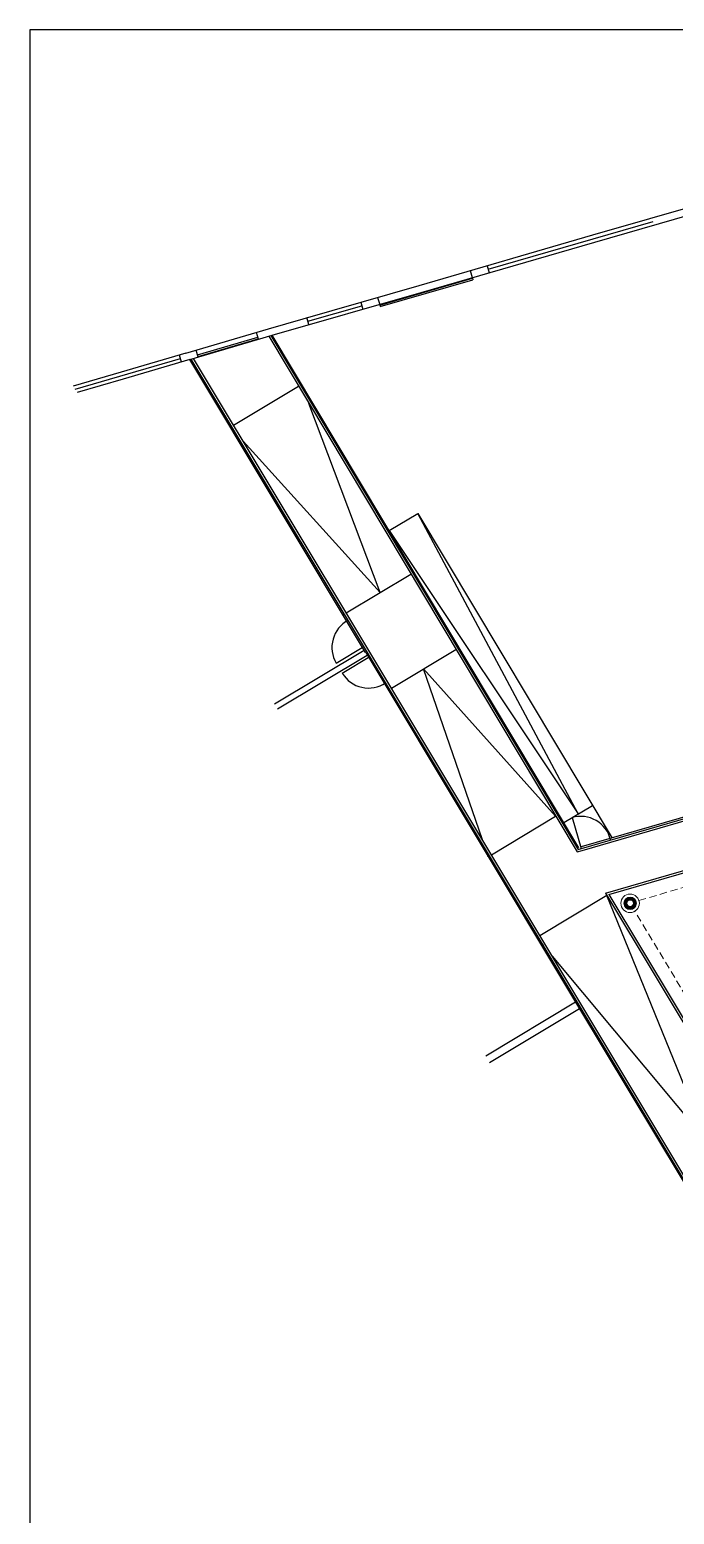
# Model space of a CAD drawing. Header units: millimetres. Extents: x 441156 to 441876, y 4514765 to 4515211.
# Drawn here: x 441480.1 to 441502.2, y 4514800.3 to 4514851.1 of the extents above; entities that cross this region are included whole.
import ezdxf

# ---------------------------------------------------------------- set-up
doc = ezdxf.new("R2010")
doc.units = ezdxf.units.MM
doc.linetypes.add('CONTINUA', pattern=[0])
doc.linetypes.add('HIDDEN', pattern=[0.375, 0.25, -0.125])
doc.layers.add('01_cartela', color=6, linetype='Continuous', plot=False)
doc.layers.add('01_piscinas', color=254, linetype='Continuous')
doc.layers.add('INGIN ELECTRICIDAD ALUMBRADO', color=120, linetype='HIDDEN')

msp = doc.modelspace()

# ---------------------------------------------------------------- hatches: boundary and pattern name
at = {"layer": 'INGIN ELECTRICIDAD ALUMBRADO', "linetype": 'CONTINUA', "lineweight": 13}
h = msp.add_hatch(color=86, dxfattribs=at)
h.dxf.hatch_style = 1
edge = h.paths.add_edge_path()
edge.add_arc((441500.66571899, 4514821.19732528), 0.11124836, 0, 360)
edge = h.paths.add_edge_path()
edge.add_arc((441500.66571899, 4514821.19732528), 0.21369962, 0, 180)
edge.add_arc((441500.66571899, 4514821.19732528), 0.21369962, 180, 360)

# ---------------------------------------------------------------- linework, layer by layer
at = {"layer": '01_cartela', "color": 3}
msp.add_lwpolyline([(441480.10047531, 4514851.1105368), (441480.10047531, 4514764.97044075), (441602.65242755, 4514764.97044075), (441602.65242755, 4514851.1105368)], close=True, dxfattribs=at)
at = {"layer": '01_piscinas'}
for p, q in [((441499.3888084, 4514844.08064281, 0.00000053), (441505.84452225, 4514845.94424937, 0.00000053)), ((441499.45832312, 4514843.84050174, 0.00000053), (441505.79376376, 4514845.66938836, 0.00000053)), ((441495.79944273, 4514842.90858427, 74.47325447), (441501.45965402, 4514844.54834112, 0.00000053)), ((441493.4358084, 4514842.3526428, 0.00000053), (441499.3888084, 4514844.08064281, 0.00000053)), ((441493.50515469, 4514842.11245283, 0.00000053), (441499.45832312, 4514843.84050174, 0.00000053)), ((441495.1883816, 4514842.86136892, 148.94650949), (441495.25807335, 4514842.62127922, 0.00000053)), ((441495.76459686, 4514843.02862912, 148.94650842), (441495.83428861, 4514842.78853942, 0.00000053)), ((441489.4728084, 4514841.2146428, 0.00000053), (441493.4358084, 4514842.3526428, 0.00000053)), ((441492.09520074, 4514841.67927284, 75.68889634), (441495.26495345, 4514842.59724443, 74.47325501)), ((441492.1091094, 4514841.6312463, 75.68889634), (441495.27886211, 4514842.54921788, 74.47325501)), ((441495.26495345, 4514842.59724443, 74.47325501), (441495.27886211, 4514842.54921788, 74.47325501)), ((441488.40932621, 4514840.64915411, 0.00000053), (441493.50515469, 4514842.11245283, 0.00000053)), ((441491.44139796, 4514841.77963609, 152.33282947), (441491.51267416, 4514841.53408791, 0.00000053)), ((441492.01809455, 4514841.94523809, 151.30411693), (441492.08888942, 4514841.70134811, 0.00000053)), ((441488.28016422, 4514840.8651241, 0.00000053), (441489.4728084, 4514841.2146428, 0.00000053)), ((441489.6640732, 4514841.01018071, 0.00000053), (441489.59376475, 4514841.25009052, 0.00000053)), ((441489.62900978, 4514841.12982578, -9.80022034), (441491.47691162, 4514841.65729071, 71.91419546)), ((441492.09520074, 4514841.67927284, 75.65205873), (441492.1091094, 4514841.6312463, 75.65205873)), ((441485.45259855, 4514840.03647204, 0.00000053), (441488.28016422, 4514840.86512411, 0.00000053)), ((441487.93521967, 4514840.50908789, 0.00000053), (441487.86641405, 4514840.74386966, 0.00000053)), ((441485.58560628, 4514839.81493699, 0.00000053), (441488.40932621, 4514840.64915411, 0.00000053)), ((441485.85236583, 4514839.97160941, 0.00000053), (441487.91493087, 4514840.57851217, 0.00000053)), ((441485.86647984, 4514839.92364281, 0.00000053), (441487.92904488, 4514840.53054557, 0.00000053)), ((441498.90424839, 4514823.10073812, 0.00000053), (441488.40932621, 4514840.64915412, 0.00000053)), ((441481.65262371, 4514838.80330709, 0.00000053), (441485.26256027, 4514839.85052176, 0.00000053)), ((441485.45259855, 4514840.03647204, 0.00000053), (441483.2318084, 4514839.38564282, 0.00000053)), ((441485.58560628, 4514839.81493699, 0.00000053), (441483.30211686, 4514839.145733, 0.00000053)), ((441485.29771449, 4514839.73056685, 0.00000053), (441485.22740604, 4514839.97047667, 0.00000053)), ((441491.60564348, 4514829.78808139, 0.00000053), (441485.58560628, 4514839.814937, 0.00000053)), ((441485.87331404, 4514839.89993506, 0.00000053), (441485.80318961, 4514840.13921696, 0.00000053)), ((441483.2318084, 4514839.38564282, 0.00000053), (441481.59152315, 4514838.90507498, 0.00000053)), ((441483.30211686, 4514839.145733, 0.00000053), (441481.72453355, 4514838.68353547, 0.00000053)), ((441487.08167421, 4514837.56921688, 0.00000053), (441489.31044241, 4514838.90214339, 0.00000053)), ((441489.37480954, 4514838.94063848, 0.00000053), (441489.41628014, 4514838.9654402, 0.00000053)), ((441486.97295476, 4514837.50419664, 0.00000053), (441487.01730698, 4514837.53072172, 0.00000053)), ((441492.41140833, 4514833.95732727, 0.00000053), (441493.3998118, 4514834.54844715, 0.00000053)), ((441498.88518213, 4514824.25452645, 0.00000053), (441493.3998118, 4514834.54844715, 0.00000053)), ((441492.41140833, 4514833.95732727, 0.00000053), (441498.88518213, 4514824.25452645, 0.00000053)), ((441490.94224814, 4514831.13912083, 0.00000053), (441493.15995233, 4514832.46543045, 0.00000053)), ((441493.22431946, 4514832.50392555, 0.00000053), (441493.26579006, 4514832.52872726, 0.00000053)), ((441490.8357415, 4514831.07542398, 0.00000053), (441490.87788092, 4514831.10062568, 0.00000053)), ((441499.82095516, 4514821.54443353, -0.00000034), (441531.23183397, 4514830.65012054, 0.00000131)), ((441488.48258745, 4514828.02365401, 0.00000164), (441491.55682187, 4514829.86939772, 0.00000164)), ((441488.58553592, 4514827.85218507, 0.00000164), (441491.65977034, 4514829.69792877, 0.00000164)), ((441490.60248288, 4514829.41907082, 0.00000053), (441491.5470015, 4514829.9861516, 0.00000053)), ((441490.80837985, 4514829.07613287, 0.00000053), (441491.75289847, 4514829.64321365, 0.00000053)), ((441491.6082962, 4514829.78366309, 0.00000053), (441491.60564348, 4514829.78808139, 0.00000053)), ((441491.6082962, 4514829.78366309, 0.00000053), (441498.86331873, 4514817.6998402, 0.00000053)), ((441492.49155897, 4514828.55861918, 0.00000053), (441494.70027254, 4514829.88988207, 0.00000053)), ((441494.76450733, 4514829.92859845, 0.00000053), (441494.80589267, 4514829.95354273, 0.00000053)), ((441495.60803072, 4514823.36788512, 0.00000053), (441493.59447818, 4514829.22338415, 0.00000053)), ((441493.59447818, 4514829.22338415, 0.00000053), (441498.11164456, 4514824.18149625, 0.00000053)), ((441492.3830637, 4514828.49322557, 0.00000053), (441492.42732447, 4514828.51990297, 0.00000053)), ((441498.3909804, 4514823.95896651, 0.00000053), (441499.37938387, 4514824.55008639, 0.00000053)), ((441504.95337216, 4514824.85638269, 0.00000053), (441498.98688818, 4514823.12446865, 0.00000053)), ((441495.9146012, 4514822.85726735, 0.00000053), (441498.11352483, 4514824.18262954, 0.00000053)), ((441498.67865605, 4514824.12895653, 0.00000053), (441498.99023888, 4514823.07438821, 0.00000053)), ((441495.80610592, 4514822.79187375, 0.00000053), (441495.72530092, 4514823.02685824, 0.00000053)), ((441499.93539913, 4514821.49952186, -0.00000053), (441505.92208659, 4514823.23500028, -0.00001261)), ((441495.80610592, 4514822.79187375, 0.00000053), (441495.85036669, 4514822.81855114, 0.00000053)), ((441499.87109826, 4514821.46091617, 0.00000053), (441497.57913998, 4514820.08484428, 0.00000053)), ((441499.82095516, 4514821.54443353, 0.00000053), (441511.71189566, 4514801.73911684, 0.00000053)), ((441499.93539913, 4514821.49952186, 0.00000053), (441511.73892718, 4514801.83979762, 0.00000053)), ((441497.51483912, 4514820.0462386, 0.00000053), (441497.47053262, 4514820.01963737, 0.00000053)), ((441498.79897593, 4514817.80700831, 0.00000053), (441495.72474152, 4514815.96126459, 0.00000053)), ((441495.85342713, 4514815.74692837, 0.00000053), (441498.92789589, 4514817.5928128, 0.00000053)), ((441498.86355519, 4514817.69998217, 0.00000053), (441498.86331873, 4514817.6998402, 0.00000053)), ((441498.86355519, 4514817.69998217, 0.00000053), (441506.08685011, 4514805.66846837, 0.00000053)), ((441502.1476514, 4514812.33021305, 0.00000053), (441502.1032145, 4514812.30353352, 0.00000053))]:
    msp.add_line(p, q, dxfattribs=at)
at = {"layer": '01_piscinas', "elevation": 0.00000053}
for points in [[(441488.28720961, 4514840.61307697), (441498.8477942, 4514822.95486776), (441499.02303049, 4514823.00518795), (441504.98959869, 4514824.73712644), (441511.4899503, 4514826.61361882), (441516.08085705, 4514827.93890122), (441521.9902212, 4514829.61936088), (441526.0881, 4514830.82727982), (441526.5245586, 4514830.95623588), (441538.41827141, 4514834.47035301), (441541.49142133, 4514835.3690429), (441541.53432424, 4514835.38158912), (441546.71339255, 4514836.89611864, 0.0058339136), (441554.79313602, 4514839.21642046, -0.0022510891), (441555.37663191, 4514839.36148005, -0.002317905), (441555.97712215, 4514839.5049432, -0.0002346539), (441555.99238282, 4514839.50852925, -0.0001087055), (441556.02057791, 4514839.51511501, -0.0248121987), (441562.53719924, 4514840.69847709, -0.0264644379), (441569.55707268, 4514841.2872445, -0.0051616495), (441570.93168133, 4514841.31533984, -0.0227607777), (441579.24749072, 4514841.02082704), (441584.27493996, 4514840.71468469), (441600.2318393, 4514839.74300255)], [(441488.36147703, 4514840.63501794), (441498.88254822, 4514823.04287855), (441499.0022266, 4514823.07724494), (441504.96874427, 4514824.80916876), (441511.46914902, 4514826.68567649), (441516.06019904, 4514828.01100024), (441521.9693607, 4514829.69140232), (441526.06689455, 4514830.89921958), (441526.50330728, 4514831.0281621), (441538.39712029, 4514834.54230884), (441541.47037051, 4514835.44102805), (441541.51327342, 4514835.45357427), (441546.6929363, 4514836.96827767, 0.0058354666), (441554.77314463, 4514839.28872511, -0.0022571436), (441555.35886523, 4514839.4343453, -0.0023177097), (441555.959982, 4514839.57795839, -0.0002338764), (441555.9752604, 4514839.58154858, -0.0001087055), (441556.00353455, 4514839.58815283, -0.0248112764), (441562.52723082, 4514840.77281209, -0.026463513), (441569.55476611, 4514841.36220903, -0.0051616495), (441570.93092289, 4514841.39033601, -0.0227587176), (441579.25280141, 4514841.09564258), (441584.27949858, 4514840.78954602), (441600.23372717, 4514839.81802652)]]:
    msp.add_lwpolyline(points, format="xyb", dxfattribs=at)
for points in [[(441520.93744439, 4514781.03400781), (441513.4201436, 4514793.5546762), (441513.41129732, 4514793.56941039), (441506.16903586, 4514805.63197867), (441506.13118652, 4514805.69501978), (441498.88215529, 4514817.76940139), (441498.88191799, 4514817.76925891), (441491.6499799, 4514829.8146328), (441485.63680293, 4514839.83006212)], [(441521.00174526, 4514781.07261349), (441513.48444446, 4514793.59328188), (441513.47559818, 4514793.60801607), (441506.23333673, 4514805.67058435), (441506.19548739, 4514805.73362546), (441498.9078517, 4514817.87230876), (441498.90761313, 4514817.87216553), (441491.71428076, 4514829.85323848), (441485.7111033, 4514839.85201283)], [(441489.51222173, 4514838.71087344), (441489.41628014, 4514838.9654402)], [(441487.4120344, 4514837.01897543), (441492.1040191, 4514831.83392405), (441489.66113408, 4514838.31575664)], [(441486.97295476, 4514837.50419664), (441487.1520778, 4514837.30625009)], [(441493.3998118, 4514834.54844715), (441500.0478068, 4514823.43242554)], [(441497.99832732, 4514819.3866541), (441503.30349732, 4514813.02417292), (441499.87109826, 4514821.46091617)], [(441497.47053262, 4514820.01963737), (441497.68584707, 4514819.76141112)]]:
    msp.add_lwpolyline(points, dxfattribs=at)
at = {"layer": '01_piscinas'}
for centre, start, end in [((441491.502695, 4514829.95955037, 0.00000053), 118.159125271, 210.980239914), ((441491.70859197, 4514829.61661242, 0.00000053), 210.980239977, 303.801354652), ((441498.97617461, 4514823.12198945, 0.00000053), 13.750815813, 106.460305579)]:
    msp.add_arc(centre, 1.05, start, end, dxfattribs=at)
at = {"layer": 'INGIN ELECTRICIDAD ALUMBRADO', "color": 86, "lineweight": 13, "elevation": 0.00000053}
for points in [[(441500.96984766, 4514821.28772406), (441512.50854177, 4514824.71746928)], [(441503.93227891, 4514815.75660731), (441500.82903613, 4514820.92530746)]]:
    msp.add_lwpolyline(points, dxfattribs=at)
at = {"layer": 'INGIN ELECTRICIDAD ALUMBRADO', "color": 86, "linetype": 'CONTINUA', "lineweight": 13}
for radius in [0.31727935, 0.21369962, 0.11124836]:
    msp.add_circle((441500.66571899, 4514821.19732528, -0.00000025), radius, dxfattribs=at)

doc.saveas('drawing.dxf')
